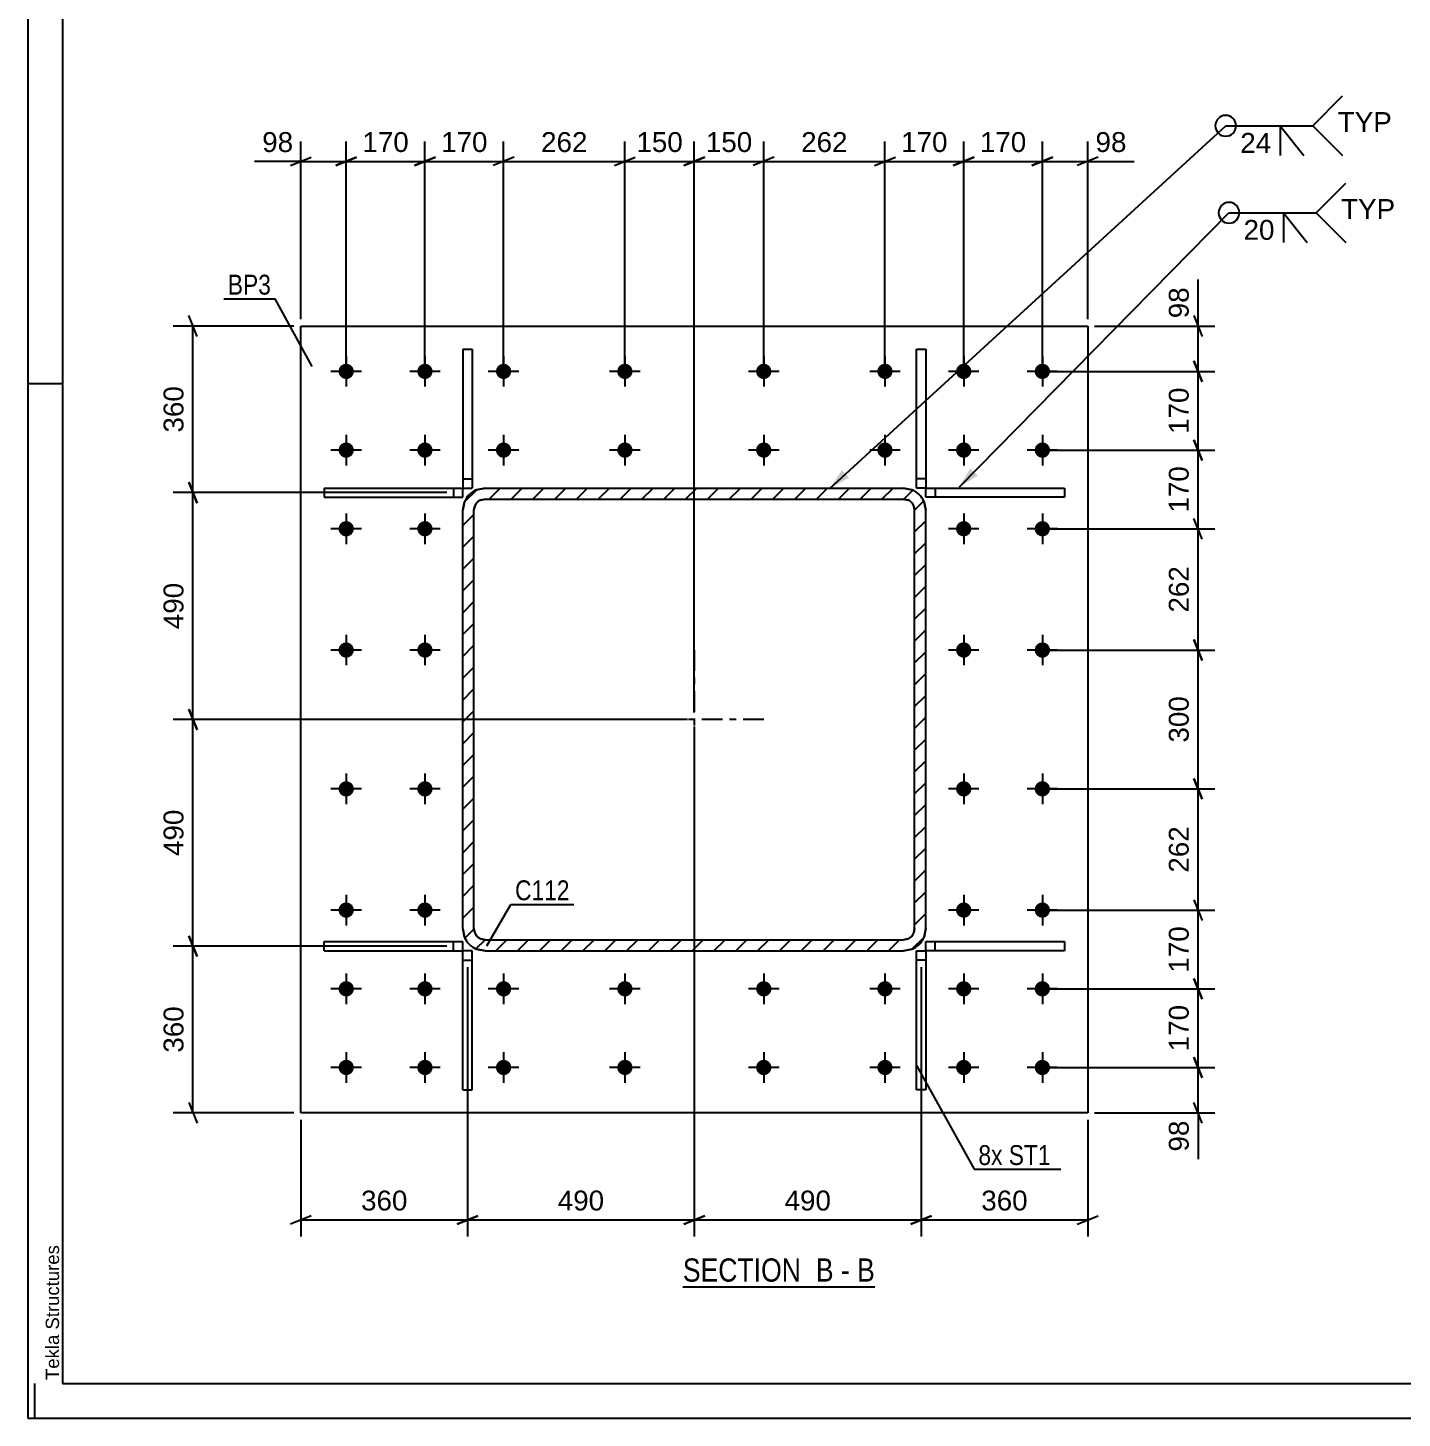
# Model space of a CAD drawing. Header units: millimetres. Extents: x -213 to 628, y -245 to 349.
# Drawn here: x -213 to -15.1, y -244.9 to -44.6 of the extents above; entities that cross this region are included whole.
import ezdxf

# ---------------------------------------------------------------- set-up
doc = ezdxf.new("R2010")
doc.units = ezdxf.units.MM
doc.linetypes.add('DXK_LINE_DOT2', pattern=[3.9198, 1.9599, -1.9599])
doc.linetypes.add('DXK_LINE_DOT3', pattern=[5.9187, 2.979, -0.9799, 0.9799, -0.9799])
doc.styles.add('Arial', font='ARIAL.TTF', dxfattribs={"height": 0.2})
doc.styles.add('Arial Narrow', font='ARIALN.TTF', dxfattribs={"height": 0.2})

# ---------------------------------------------------------------- blocks, each defined once
blk = doc.blocks.new('Unknown-284856677-1134')
at = {"color": 5, "linetype": 'Continuous'}
for p, q in [((-213.01, 349.07), (-213.01, -244.93)), ((-208.01, 344.07), (-208.01, -239.93)), ((-208.01, -95.93), (-213.01, -95.93)), ((-212.01, -244.93), (-212.01, -239.93)), ((-208.01, -239.93), (622.99, -239.93)), ((-213.01, -244.93), (627.99, -244.93))]:
    blk.add_line(p, q, dxfattribs=at)
at = {"color": 174, "linetype": 'Continuous', "style": 'Arial'}
blk.add_text('Tekla Structures', height=1.9102, rotation=90, dxfattribs=at).set_placement((-208.51, -239.43))
blk = doc.blocks.new('Unknown-284856677-11 - 4721')
at = {"color": 6, "linetype": 'Continuous'}
blk.add_line((-118.66, -226.01), (-91.01, -226.01), dxfattribs=at)
at = {"color": 0, "linetype": 'Continuous'}
for points in [[(-100.55, -225.26), (-100.55, -221.76), (-118.66, -221.76), (-118.66, -225.26)], [(-96.94, -225.26), (-96.94, -221.76), (-99.5, -221.76), (-99.5, -225.26)], [(-94.62, -225.26), (-94.62, -221.76), (-95.89, -221.76), (-95.89, -225.26)], [(-91.01, -225.26), (-91.01, -221.76), (-93.57, -221.76), (-93.57, -225.26)]]:
    blk.add_wipeout(points, dxfattribs=at)
at = {"color": 7, "linetype": 'Continuous', "style": 'Arial Narrow'}
for s, p in [('SECTION ', (-118.66, -225.26)), ('B', (-99.5, -225.26)), ('B', (-93.57, -225.26)), ('-', (-95.89, -225.26))]:
    blk.add_text(s, height=3.34, dxfattribs=at).set_placement(p)
blk = doc.blocks.new('Part-284856677-4786 - 4721')
at = {"color": 2, "linetype": 'Continuous'}
for p, q in [((-170.34, -110.94), (-150.34, -110.94)), ((-170.34, -110.94), (-170.34, -112.28)), ((-151.68, -110.94), (-151.68, -112.28)), ((-150.34, -112.28), (-150.34, -110.94)), ((-170.34, -112.28), (-150.34, -112.28))]:
    blk.add_line(p, q, dxfattribs=at)
blk = doc.blocks.new('Part-284856677-4730 - 4721')
at = {"color": 2, "linetype": 'Continuous'}
for p, q in [((-173.68, -87.61), (-60.35, -87.61)), ((-173.68, -200.94), (-173.68, -87.61)), ((-60.35, -87.61), (-60.35, -200.94)), ((-60.35, -200.94), (-173.68, -200.94))]:
    blk.add_line(p, q, dxfattribs=at)
blk = doc.blocks.new('Part-284856677-4796 - 4721')
at = {"color": 2, "linetype": 'Continuous'}
for p, q in [((-83.68, -177.61), (-83.68, -176.28)), ((-83.68, -176.28), (-63.68, -176.28)), ((-63.68, -177.61), (-83.68, -177.61)), ((-82.34, -177.61), (-82.34, -176.28)), ((-63.68, -176.28), (-63.68, -177.61))]:
    blk.add_line(p, q, dxfattribs=at)
blk = doc.blocks.new('Part-284856677-4764 - 4721')
at = {"color": 2, "linetype": 'Continuous'}
for p, q in [((-170.34, -176.28), (-150.34, -176.28)), ((-170.34, -177.61), (-170.34, -176.28)), ((-170.34, -177.61), (-150.34, -177.61)), ((-151.68, -177.61), (-151.68, -176.28)), ((-150.34, -177.61), (-150.34, -176.28))]:
    blk.add_line(p, q, dxfattribs=at)
blk = doc.blocks.new('Part-284856677-4801 - 4721')
at = {"color": 2, "linetype": 'Continuous'}
for p, q in [((-85.01, -197.61), (-85.01, -177.61)), ((-85.01, -177.61), (-83.68, -177.61)), ((-83.68, -177.61), (-83.68, -197.61)), ((-83.68, -178.94), (-85.01, -178.94)), ((-83.68, -197.61), (-85.01, -197.61))]:
    blk.add_line(p, q, dxfattribs=at)
blk = doc.blocks.new('Part-284856677-4769 - 4721')
at = {"color": 2, "linetype": 'Continuous'}
for p, q in [((-150.34, -197.61), (-150.34, -177.61)), ((-149.01, -177.61), (-150.34, -177.61)), ((-149.01, -197.61), (-149.01, -177.61)), ((-150.34, -178.94), (-149.01, -178.94)), ((-150.34, -197.61), (-149.01, -197.61))]:
    blk.add_line(p, q, dxfattribs=at)
blk = doc.blocks.new('Part-284856677-4791 - 4721')
at = {"color": 2, "linetype": 'Continuous'}
for p, q in [((-150.34, -90.94), (-149.01, -90.94)), ((-150.34, -90.94), (-150.34, -110.94)), ((-149.01, -90.94), (-149.01, -110.94)), ((-150.34, -109.61), (-149.01, -109.61)), ((-150.34, -110.94), (-149.01, -110.94))]:
    blk.add_line(p, q, dxfattribs=at)
blk = doc.blocks.new('Part-284856677-4806 - 4721')
at = {"color": 2, "linetype": 'Continuous'}
for p, q in [((-83.68, -112.28), (-83.68, -110.94)), ((-83.68, -110.94), (-63.68, -110.94)), ((-82.34, -110.94), (-82.34, -112.28)), ((-63.68, -110.94), (-63.68, -112.28)), ((-63.68, -112.28), (-83.68, -112.28))]:
    blk.add_line(p, q, dxfattribs=at)
blk = doc.blocks.new('Part-284856677-4811 - 4721')
at = {"color": 2, "linetype": 'Continuous'}
for p, q in [((-85.01, -110.94), (-85.01, -90.94)), ((-85.01, -90.94), (-83.68, -90.94)), ((-83.68, -90.94), (-83.68, -110.94)), ((-83.68, -109.61), (-85.01, -109.61)), ((-83.68, -110.94), (-85.01, -110.94))]:
    blk.add_line(p, q, dxfattribs=at)
blk = doc.blocks.new('Bolt-284856677-4864 - 4721')
at = {"linetype": 'Continuous'}
for points in [[(-166.05, -94.14, -1), (-168.25, -94.14, -1)], [(-154.71, -94.14, -1), (-156.91, -94.14, -1)], [(-143.38, -94.14, -1), (-145.58, -94.14, -1)], [(-125.91, -94.14, -1), (-128.11, -94.14, -1)], [(-105.91, -94.14, -1), (-108.11, -94.14, -1)], [(-88.45, -94.14, -1), (-90.65, -94.14, -1)], [(-77.11, -94.14, -1), (-79.31, -94.14, -1)], [(-65.78, -94.14, -1), (-67.98, -94.14, -1)], [(-166.05, -105.48, -1), (-168.25, -105.48, -1)], [(-154.71, -105.48, -1), (-156.91, -105.48, -1)], [(-143.38, -105.48, -1), (-145.58, -105.48, -1)], [(-125.91, -105.48, -1), (-128.11, -105.48, -1)], [(-105.91, -105.48, -1), (-108.11, -105.48, -1)], [(-88.45, -105.48, -1), (-90.65, -105.48, -1)], [(-77.11, -105.48, -1), (-79.31, -105.48, -1)], [(-65.78, -105.48, -1), (-67.98, -105.48, -1)], [(-166.05, -116.81, -1), (-168.25, -116.81, -1)], [(-154.71, -116.81, -1), (-156.91, -116.81, -1)], [(-77.11, -116.81, -1), (-79.31, -116.81, -1)], [(-65.78, -116.81, -1), (-67.98, -116.81, -1)], [(-166.05, -134.28, -1), (-168.25, -134.28, -1)], [(-154.71, -134.28, -1), (-156.91, -134.28, -1)], [(-77.11, -134.28, -1), (-79.31, -134.28, -1)], [(-65.78, -134.28, -1), (-67.98, -134.28, -1)], [(-166.05, -154.28, -1), (-168.25, -154.28, -1)], [(-154.71, -154.28, -1), (-156.91, -154.28, -1)], [(-77.11, -154.28, -1), (-79.31, -154.28, -1)], [(-65.78, -154.28, -1), (-67.98, -154.28, -1)], [(-166.05, -171.74, -1), (-168.25, -171.74, -1)], [(-154.71, -171.74, -1), (-156.91, -171.74, -1)], [(-77.11, -171.74, -1), (-79.31, -171.74, -1)], [(-65.78, -171.74, -1), (-67.98, -171.74, -1)], [(-166.05, -183.08, -1), (-168.25, -183.08, -1)], [(-154.71, -183.08, -1), (-156.91, -183.08, -1)], [(-143.38, -183.08, -1), (-145.58, -183.08, -1)], [(-125.91, -183.08, -1), (-128.11, -183.08, -1)], [(-105.91, -183.08, -1), (-108.11, -183.08, -1)], [(-88.45, -183.08, -1), (-90.65, -183.08, -1)], [(-77.11, -183.08, -1), (-79.31, -183.08, -1)], [(-65.78, -183.08, -1), (-67.98, -183.08, -1)], [(-166.05, -194.41, -1), (-168.25, -194.41, -1)], [(-154.71, -194.41, -1), (-156.91, -194.41, -1)], [(-143.38, -194.41, -1), (-145.58, -194.41, -1)], [(-125.91, -194.41, -1), (-128.11, -194.41, -1)], [(-105.91, -194.41, -1), (-108.11, -194.41, -1)], [(-88.45, -194.41, -1), (-90.65, -194.41, -1)], [(-77.11, -194.41, -1), (-79.31, -194.41, -1)], [(-65.78, -194.41, -1), (-67.98, -194.41, -1)]]:
    blk.add_hatch(color=1, dxfattribs=at).paths.add_polyline_path(points)
at = {"color": 1, "linetype": 'Continuous'}
for p, q in [((-167.15, -91.94), (-167.15, -96.34)), ((-155.81, -91.94), (-155.81, -96.34)), ((-144.48, -91.94), (-144.48, -96.34)), ((-127.01, -91.94), (-127.01, -96.34)), ((-107.01, -91.94), (-107.01, -96.34)), ((-89.55, -91.94), (-89.55, -96.34)), ((-78.21, -91.94), (-78.21, -96.34)), ((-66.88, -91.94), (-66.88, -96.34)), ((-164.95, -94.14), (-169.35, -94.14)), ((-153.61, -94.14), (-158.01, -94.14)), ((-142.28, -94.14), (-146.68, -94.14)), ((-124.81, -94.14), (-129.21, -94.14)), ((-104.81, -94.14), (-109.21, -94.14)), ((-87.35, -94.14), (-91.75, -94.14)), ((-76.01, -94.14), (-80.41, -94.14)), ((-64.68, -94.14), (-69.08, -94.14)), ((-167.15, -103.28), (-167.15, -107.68)), ((-155.81, -103.28), (-155.81, -107.68)), ((-144.48, -103.28), (-144.48, -107.68)), ((-127.01, -103.28), (-127.01, -107.68)), ((-107.01, -103.28), (-107.01, -107.68)), ((-89.55, -103.28), (-89.55, -107.68)), ((-78.21, -103.28), (-78.21, -107.68)), ((-66.88, -103.28), (-66.88, -107.68)), ((-164.95, -105.48), (-169.35, -105.48)), ((-153.61, -105.48), (-158.01, -105.48)), ((-142.28, -105.48), (-146.68, -105.48)), ((-124.81, -105.48), (-129.21, -105.48)), ((-104.81, -105.48), (-109.21, -105.48)), ((-87.35, -105.48), (-91.75, -105.48)), ((-76.01, -105.48), (-80.41, -105.48)), ((-64.68, -105.48), (-69.08, -105.48)), ((-167.15, -114.61), (-167.15, -119.01)), ((-155.81, -114.61), (-155.81, -119.01)), ((-78.21, -114.61), (-78.21, -119.01)), ((-66.88, -114.61), (-66.88, -119.01)), ((-164.95, -116.81), (-169.35, -116.81)), ((-153.61, -116.81), (-158.01, -116.81)), ((-76.01, -116.81), (-80.41, -116.81)), ((-64.68, -116.81), (-69.08, -116.81)), ((-167.15, -132.08), (-167.15, -136.48)), ((-155.81, -132.08), (-155.81, -136.48)), ((-78.21, -132.08), (-78.21, -136.48)), ((-66.88, -132.08), (-66.88, -136.48)), ((-164.95, -134.28), (-169.35, -134.28)), ((-153.61, -134.28), (-158.01, -134.28)), ((-76.01, -134.28), (-80.41, -134.28)), ((-64.68, -134.28), (-69.08, -134.28)), ((-167.15, -152.08), (-167.15, -156.48)), ((-155.81, -152.08), (-155.81, -156.48)), ((-78.21, -152.08), (-78.21, -156.48)), ((-66.88, -152.08), (-66.88, -156.48)), ((-164.95, -154.28), (-169.35, -154.28)), ((-153.61, -154.28), (-158.01, -154.28)), ((-76.01, -154.28), (-80.41, -154.28)), ((-64.68, -154.28), (-69.08, -154.28)), ((-167.15, -169.54), (-167.15, -173.94)), ((-155.81, -169.54), (-155.81, -173.94)), ((-78.21, -169.54), (-78.21, -173.94)), ((-66.88, -169.54), (-66.88, -173.94)), ((-164.95, -171.74), (-169.35, -171.74)), ((-153.61, -171.74), (-158.01, -171.74)), ((-76.01, -171.74), (-80.41, -171.74)), ((-64.68, -171.74), (-69.08, -171.74)), ((-167.15, -180.88), (-167.15, -185.28)), ((-155.81, -180.88), (-155.81, -185.28)), ((-144.48, -180.88), (-144.48, -185.28)), ((-127.01, -180.88), (-127.01, -185.28)), ((-107.01, -180.88), (-107.01, -185.28)), ((-89.55, -180.88), (-89.55, -185.28)), ((-78.21, -180.88), (-78.21, -185.28)), ((-66.88, -180.88), (-66.88, -185.28)), ((-164.95, -183.08), (-169.35, -183.08)), ((-153.61, -183.08), (-158.01, -183.08)), ((-142.28, -183.08), (-146.68, -183.08)), ((-124.81, -183.08), (-129.21, -183.08)), ((-104.81, -183.08), (-109.21, -183.08)), ((-87.35, -183.08), (-91.75, -183.08)), ((-76.01, -183.08), (-80.41, -183.08)), ((-64.68, -183.08), (-69.08, -183.08)), ((-167.15, -192.21), (-167.15, -196.61)), ((-155.81, -192.21), (-155.81, -196.61)), ((-144.48, -192.21), (-144.48, -196.61)), ((-127.01, -192.21), (-127.01, -196.61)), ((-107.01, -192.21), (-107.01, -196.61)), ((-89.55, -192.21), (-89.55, -196.61)), ((-78.21, -192.21), (-78.21, -196.61)), ((-66.88, -192.21), (-66.88, -196.61)), ((-164.95, -194.41), (-169.35, -194.41)), ((-153.61, -194.41), (-158.01, -194.41)), ((-142.28, -194.41), (-146.68, -194.41)), ((-124.81, -194.41), (-129.21, -194.41)), ((-104.81, -194.41), (-109.21, -194.41)), ((-87.35, -194.41), (-91.75, -194.41)), ((-76.01, -194.41), (-80.41, -194.41)), ((-64.68, -194.41), (-69.08, -194.41))]:
    blk.add_line(p, q, dxfattribs=at)
blk = doc.blocks.new('Part-284856677-4881 - 4721')
at = {"linetype": 'Continuous'}
h = blk.add_hatch(dxfattribs=at)
h.set_pattern_fill('', scale=0.7, style=0, pattern_type=0)
h.set_pattern_definition([(45, (-85.6557, -177.3664), (-1.571545, 1.571545), [])])
h.paths.add_polyline_path([(-86.88, -177.61), (-85.66, -177.37), (-84.62, -176.67), (-83.92, -175.63), (-83.68, -174.41), (-83.68, -114.14), (-83.92, -112.92), (-84.62, -111.88), (-85.66, -111.19), (-86.88, -110.94), (-147.15, -110.94), (-148.37, -111.19), (-149.41, -111.88), (-150.1, -112.92), (-150.35, -114.14), (-150.35, -174.41), (-150.1, -175.63), (-149.41, -176.67), (-148.37, -177.37), (-147.15, -177.61)])
h.paths.add_polyline_path([(-147.76, -175.89), (-148.28, -175.54), (-148.63, -175.02), (-148.75, -174.41), (-148.75, -114.14), (-148.63, -113.53), (-148.28, -113.01), (-147.76, -112.67), (-147.15, -112.54), (-86.88, -112.54), (-86.27, -112.67), (-85.75, -113.01), (-85.4, -113.53), (-85.28, -114.14), (-85.28, -174.41), (-85.4, -175.02), (-85.75, -175.54), (-86.27, -175.89), (-86.88, -176.01), (-147.15, -176.01)])
at = {"color": 7, "linetype": 'DXK_LINE_DOT2'}
for p, q in [((-148.37, -111.19), (-147.15, -110.94)), ((-147.15, -110.94), (-86.88, -110.94)), ((-86.88, -110.94), (-85.66, -111.19)), ((-150.35, -114.14), (-150.1, -112.92)), ((-150.35, -174.41), (-150.35, -114.14)), ((-148.63, -113.53), (-148.75, -114.14)), ((-148.75, -174.41), (-148.75, -114.14)), ((-147.15, -112.54), (-147.76, -112.67)), ((-147.15, -112.54), (-86.88, -112.54)), ((-86.27, -112.67), (-86.88, -112.54)), ((-85.28, -114.14), (-85.4, -113.53)), ((-85.28, -174.41), (-85.28, -114.14)), ((-83.92, -112.92), (-83.68, -114.14)), ((-83.68, -174.41), (-83.68, -114.14)), ((-150.1, -175.63), (-150.35, -174.41)), ((-148.75, -174.41), (-148.63, -175.02)), ((-147.76, -175.89), (-147.15, -176.01)), ((-147.15, -176.01), (-86.88, -176.01)), ((-86.88, -176.01), (-86.27, -175.89)), ((-85.4, -175.02), (-85.28, -174.41)), ((-83.68, -174.41), (-83.92, -175.63)), ((-147.15, -177.61), (-148.37, -177.37)), ((-147.15, -177.61), (-86.88, -177.61)), ((-85.66, -177.37), (-86.88, -177.61))]:
    blk.add_line(p, q, dxfattribs=at)
at = {"color": 2, "linetype": 'Continuous'}
for p, q in [((-147.15, -110.94), (-148.37, -111.19)), ((-147.15, -110.94), (-86.88, -110.94)), ((-85.66, -111.19), (-86.88, -110.94)), ((-150.1, -112.92), (-150.35, -114.14)), ((-150.35, -174.41), (-150.35, -114.14)), ((-148.75, -114.14), (-148.63, -113.53)), ((-148.75, -174.41), (-148.75, -114.14)), ((-147.76, -112.67), (-147.15, -112.54)), ((-147.15, -112.54), (-86.88, -112.54)), ((-86.88, -112.54), (-86.27, -112.67)), ((-85.4, -113.53), (-85.28, -114.14)), ((-85.28, -174.41), (-85.28, -114.14)), ((-83.68, -114.14), (-83.92, -112.92)), ((-83.68, -174.41), (-83.68, -114.14)), ((-150.35, -174.41), (-150.1, -175.63)), ((-148.63, -175.02), (-148.75, -174.41)), ((-147.15, -176.01), (-147.76, -175.89)), ((-147.15, -176.01), (-86.88, -176.01)), ((-86.27, -175.89), (-86.88, -176.01)), ((-85.28, -174.41), (-85.4, -175.02)), ((-83.92, -175.63), (-83.68, -174.41)), ((-148.37, -177.37), (-147.15, -177.61)), ((-147.15, -177.61), (-86.88, -177.61)), ((-86.88, -177.61), (-85.66, -177.37))]:
    blk.add_line(p, q, dxfattribs=at)
at = {"color": 7, "linetype": 'DXK_LINE_DOT3'}
for p, q in [((-117.01, -134.28), (-117.01, -154.28)), ((-107.01, -144.28), (-127.01, -144.28))]:
    blk.add_line(p, q, dxfattribs=at)
at = {"color": 7, "linetype": 'DXK_LINE_DOT2'}
for centre, radius, start, end in [((-147.15, -114.14), 3.2, 112.5, 157.5), ((-86.88, -114.14), 3.2, 22.5, 67.5), ((-147.15, -114.14), 1.6, 112.5, 157.5), ((-86.88, -114.14), 1.6, 22.5, 67.5), ((-147.15, -174.41), 3.2, 202.5, 247.5), ((-147.15, -174.41), 1.6, 202.5, 247.5), ((-86.88, -174.41), 1.6, 292.5, 337.5), ((-86.88, -174.41), 3.2, 292.5, 337.5)]:
    blk.add_arc(centre, radius, start, end, dxfattribs=at)
at = {"color": 2, "linetype": 'Continuous'}
for centre, radius, start, end in [((-147.15, -114.14), 3.2, 112.5, 157.5), ((-86.88, -114.14), 3.2, 22.5, 67.5), ((-147.15, -114.14), 1.6, 112.5, 157.5), ((-86.88, -114.14), 1.6, 22.5, 67.5), ((-147.15, -174.41), 3.2, 202.5, 247.5), ((-147.15, -174.41), 1.6, 202.5, 247.5), ((-86.88, -174.41), 1.6, 292.5, 337.5), ((-86.88, -174.41), 3.2, 292.5, 337.5)]:
    blk.add_arc(centre, radius, start, end, dxfattribs=at)
blk = doc.blocks.new('StraightDimension-284856677-14456 - 4721')
at = {"color": 7, "linetype": 'Continuous'}
for p, q in [((-89.55, -93.14), (-89.55, -61.04)), ((-78.21, -93.14), (-78.21, -61.04)), ((-91.05, -64.49), (-88.05, -63.29)), ((-89.55, -63.89), (-78.21, -63.89)), ((-76.71, -63.29), (-79.71, -64.49))]:
    blk.add_line(p, q, dxfattribs=at)
at = {"color": 0}
blk.add_wipeout([(-79.94, -63.14), (-79.94, -58.94), (-87.82, -58.94), (-87.82, -63.14)], dxfattribs=at)
at = {"color": 3, "style": 'Arial'}
blk.add_text('170', height=2.865, dxfattribs=at).set_placement((-87.22, -62.54))
blk = doc.blocks.new('StraightDimension-284856677-5051 - 4721')
at = {"color": 7, "linetype": 'Continuous'}
for p, q in [((-188.64, -89.11), (-189.84, -86.11)), ((-174.68, -87.61), (-192.09, -87.61)), ((-189.24, -111.61), (-189.24, -87.61)), ((-189.84, -110.11), (-188.64, -113.11)), ((-152.68, -111.61), (-192.09, -111.61))]:
    blk.add_line(p, q, dxfattribs=at)
at = {"color": 0}
blk.add_wipeout([(-189.99, -95.67), (-194.19, -95.67), (-194.19, -103.55), (-189.99, -103.55)], dxfattribs=at)
at = {"color": 3, "style": 'Arial'}
blk.add_text('360', height=2.865, rotation=90.0002, dxfattribs=at).set_placement((-190.59, -102.95))
blk = doc.blocks.new('StraightDimension-284856677-4955 - 4721')
at = {"color": 7, "linetype": 'Continuous'}
for p, q in [((-45.05, -86.11), (-43.85, -89.11)), ((-59.35, -87.61), (-42.05, -87.61)), ((-44.45, -94.14), (-44.45, -87.61)), ((-43.85, -95.64), (-45.05, -92.64)), ((-65.88, -94.14), (-42.05, -94.14))]:
    blk.add_line(p, q, dxfattribs=at)
at = {"color": 0}
blk.add_wipeout([(-45.2, -81.44), (-49.4, -81.44), (-49.4, -87.09), (-45.2, -87.09)], dxfattribs=at)
at = {"color": 7, "linetype": 'Continuous'}
blk.add_line((-44.45, -87.61), (-44.45, -80.91), dxfattribs=at)
blk.add_line((-44.45, -87.61), (-44.45, -80.91), dxfattribs=at)
at = {"color": 3, "style": 'Arial'}
blk.add_text('98', height=2.865, rotation=90.0002, dxfattribs=at).set_placement((-45.8, -86.49))
blk = doc.blocks.new('StraightDimension-284856677-14437 - 4721')
at = {"color": 7, "linetype": 'Continuous'}
for p, q in [((-45.05, -92.64), (-43.85, -95.64)), ((-65.88, -94.14), (-42.05, -94.14)), ((-44.45, -105.48), (-44.45, -94.14)), ((-43.85, -106.98), (-45.05, -103.98)), ((-65.88, -105.48), (-42.05, -105.48))]:
    blk.add_line(p, q, dxfattribs=at)
at = {"color": 0}
blk.add_wipeout([(-45.2, -95.87), (-49.4, -95.87), (-49.4, -103.75), (-45.2, -103.75)], dxfattribs=at)
at = {"color": 3, "style": 'Arial'}
blk.add_text('170', height=2.865, rotation=90.0002, dxfattribs=at).set_placement((-45.8, -103.15))
blk = doc.blocks.new('StraightDimension-284856677-14425 - 4721')
at = {"color": 7, "linetype": 'Continuous'}
for p, q in [((-45.05, -181.58), (-43.85, -184.58)), ((-65.88, -183.08), (-42.05, -183.08)), ((-44.45, -194.41), (-44.45, -183.08)), ((-43.85, -195.91), (-45.05, -192.91)), ((-65.88, -194.41), (-42.05, -194.41))]:
    blk.add_line(p, q, dxfattribs=at)
at = {"color": 0}
blk.add_wipeout([(-45.2, -184.81), (-49.4, -184.81), (-49.4, -192.68), (-45.2, -192.68)], dxfattribs=at)
at = {"color": 3, "style": 'Arial'}
blk.add_text('170', height=2.865, rotation=90.0002, dxfattribs=at).set_placement((-45.8, -192.08))
blk = doc.blocks.new('StraightDimension-284856677-14431 - 4721')
at = {"color": 7, "linetype": 'Continuous'}
for p, q in [((-43.85, -135.78), (-45.05, -132.78)), ((-65.88, -134.28), (-42.05, -134.28)), ((-44.45, -154.28), (-44.45, -134.28)), ((-45.05, -152.78), (-43.85, -155.78)), ((-65.88, -154.28), (-42.05, -154.28))]:
    blk.add_line(p, q, dxfattribs=at)
at = {"color": 0}
blk.add_wipeout([(-45.2, -140.34), (-49.4, -140.34), (-49.4, -148.21), (-45.2, -148.21)], dxfattribs=at)
at = {"color": 3, "style": 'Arial'}
blk.add_text('300', height=2.865, rotation=90.0002, dxfattribs=at).set_placement((-45.8, -147.61))
blk = doc.blocks.new('StraightDimension-284856677-5026 - 4721')
at = {"color": 7, "linetype": 'Continuous'}
for p, q in [((-188.64, -178.44), (-189.84, -175.44)), ((-152.68, -176.94), (-192.09, -176.94)), ((-189.24, -200.94), (-189.24, -176.94)), ((-189.84, -199.44), (-188.64, -202.44)), ((-174.68, -200.94), (-192.09, -200.94))]:
    blk.add_line(p, q, dxfattribs=at)
at = {"color": 0}
blk.add_wipeout([(-189.99, -185.01), (-194.19, -185.01), (-194.19, -192.88), (-189.99, -192.88)], dxfattribs=at)
at = {"color": 3, "style": 'Arial'}
blk.add_text('360', height=2.865, rotation=90.0002, dxfattribs=at).set_placement((-190.59, -192.28))
blk = doc.blocks.new('StraightDimension-284856677-14433 - 4721')
at = {"color": 7, "linetype": 'Continuous'}
for p, q in [((-43.85, -118.31), (-45.05, -115.31)), ((-65.88, -116.81), (-42.05, -116.81)), ((-44.45, -134.28), (-44.45, -116.81)), ((-45.05, -132.78), (-43.85, -135.78)), ((-65.88, -134.28), (-42.05, -134.28))]:
    blk.add_line(p, q, dxfattribs=at)
at = {"color": 0}
blk.add_wipeout([(-45.2, -121.61), (-49.4, -121.61), (-49.4, -129.48), (-45.2, -129.48)], dxfattribs=at)
at = {"color": 3, "style": 'Arial'}
blk.add_text('262', height=2.865, rotation=90.0002, dxfattribs=at).set_placement((-45.8, -128.88))
blk = doc.blocks.new('StraightDimension-284856677-5016 - 4721')
at = {"color": 7, "linetype": 'Continuous'}
for p, q in [((-84.34, -179.94), (-84.34, -218.76)), ((-60.35, -201.94), (-60.35, -218.76)), ((-82.84, -215.76), (-85.84, -216.96)), ((-61.85, -216.96), (-58.85, -215.76)), ((-84.34, -216.36), (-60.35, -216.36))]:
    blk.add_line(p, q, dxfattribs=at)
at = {"color": 0}
blk.add_wipeout([(-68.41, -215.61), (-68.41, -211.41), (-76.28, -211.41), (-76.28, -215.61)], dxfattribs=at)
at = {"color": 3, "style": 'Arial'}
blk.add_text('360', height=2.865, dxfattribs=at).set_placement((-75.68, -215.01))
blk = doc.blocks.new('StraightDimension-284856677-14435 - 4721')
at = {"color": 7, "linetype": 'Continuous'}
for p, q in [((-45.05, -103.98), (-43.85, -106.98)), ((-65.88, -105.48), (-42.05, -105.48)), ((-44.45, -116.81), (-44.45, -105.48)), ((-43.85, -118.31), (-45.05, -115.31)), ((-65.88, -116.81), (-42.05, -116.81))]:
    blk.add_line(p, q, dxfattribs=at)
at = {"color": 0}
blk.add_wipeout([(-45.2, -107.21), (-49.4, -107.21), (-49.4, -115.08), (-45.2, -115.08)], dxfattribs=at)
at = {"color": 3, "style": 'Arial'}
blk.add_text('170', height=2.865, rotation=90.0002, dxfattribs=at).set_placement((-45.8, -114.48))
blk = doc.blocks.new('StraightDimension-284856677-5000 - 4721')
at = {"color": 7, "linetype": 'Continuous'}
for p, q in [((-117.01, -145.28), (-117.01, -218.76)), ((-149.68, -179.94), (-149.68, -218.76)), ((-148.18, -215.76), (-151.18, -216.96)), ((-118.51, -216.96), (-115.51, -215.76)), ((-149.68, -216.36), (-117.01, -216.36))]:
    blk.add_line(p, q, dxfattribs=at)
at = {"color": 0}
blk.add_wipeout([(-129.41, -215.61), (-129.41, -211.41), (-137.28, -211.41), (-137.28, -215.61)], dxfattribs=at)
at = {"color": 3, "style": 'Arial'}
blk.add_text('490', height=2.865, dxfattribs=at).set_placement((-136.68, -215.01))
blk = doc.blocks.new('StraightDimension-284856677-14454 - 4721')
at = {"color": 7, "linetype": 'Continuous'}
for p, q in [((-66.88, -93.14), (-66.88, -61.04)), ((-60.35, -86.61), (-60.35, -61.04)), ((-68.38, -64.49), (-65.38, -63.29)), ((-66.88, -63.89), (-60.35, -63.89)), ((-58.85, -63.29), (-61.85, -64.49))]:
    blk.add_line(p, q, dxfattribs=at)
at = {"color": 0}
blk.add_wipeout([(-54.17, -63.14), (-54.17, -58.94), (-59.82, -58.94), (-59.82, -63.14)], dxfattribs=at)
at = {"color": 7, "linetype": 'Continuous'}
blk.add_line((-60.35, -63.89), (-53.65, -63.89), dxfattribs=at)
blk.add_line((-60.35, -63.89), (-53.65, -63.89), dxfattribs=at)
at = {"color": 3, "style": 'Arial'}
blk.add_text('98', height=2.865, dxfattribs=at).set_placement((-59.22, -62.54))
blk = doc.blocks.new('StraightDimension-284856677-5043 - 4721')
at = {"color": 7, "linetype": 'Continuous'}
for p, q in [((-188.64, -113.11), (-189.84, -110.11)), ((-152.68, -111.61), (-192.09, -111.61)), ((-189.24, -144.28), (-189.24, -111.61)), ((-189.84, -142.78), (-188.64, -145.78)), ((-118.01, -144.28), (-192.09, -144.28))]:
    blk.add_line(p, q, dxfattribs=at)
at = {"color": 0}
blk.add_wipeout([(-189.99, -124.01), (-194.19, -124.01), (-194.19, -131.88), (-189.99, -131.88)], dxfattribs=at)
at = {"color": 3, "style": 'Arial'}
blk.add_text('490', height=2.865, rotation=90.0002, dxfattribs=at).set_placement((-190.59, -131.28))
blk = doc.blocks.new('StraightDimension-284856677-4979 - 4721')
at = {"color": 7, "linetype": 'Continuous'}
for p, q in [((-45.05, -192.91), (-43.85, -195.91)), ((-65.88, -194.41), (-42.05, -194.41)), ((-44.45, -200.94), (-44.45, -194.41)), ((-43.85, -202.44), (-45.05, -199.44)), ((-59.35, -200.94), (-42.05, -200.94))]:
    blk.add_line(p, q, dxfattribs=at)
at = {"color": 0}
blk.add_wipeout([(-45.2, -201.47), (-49.4, -201.47), (-49.4, -207.12), (-45.2, -207.12)], dxfattribs=at)
at = {"color": 7, "linetype": 'Continuous'}
blk.add_line((-44.45, -200.94), (-44.45, -207.64), dxfattribs=at)
blk.add_line((-44.45, -200.94), (-44.45, -207.64), dxfattribs=at)
at = {"color": 3, "style": 'Arial'}
blk.add_text('98', height=2.865, rotation=90.0002, dxfattribs=at).set_placement((-45.8, -206.52))
blk = doc.blocks.new('StraightDimension-284856677-4990 - 4721')
at = {"color": 7, "linetype": 'Continuous'}
for p, q in [((-149.68, -179.94), (-149.68, -218.76)), ((-173.68, -201.94), (-173.68, -218.76)), ((-172.18, -215.76), (-175.18, -216.96)), ((-151.18, -216.96), (-148.18, -215.76)), ((-173.68, -216.36), (-149.68, -216.36))]:
    blk.add_line(p, q, dxfattribs=at)
at = {"color": 0}
blk.add_wipeout([(-157.74, -215.61), (-157.74, -211.41), (-165.61, -211.41), (-165.61, -215.61)], dxfattribs=at)
at = {"color": 3, "style": 'Arial'}
blk.add_text('360', height=2.865, dxfattribs=at).set_placement((-165.01, -215.01))
blk = doc.blocks.new('StraightDimension-284856677-5008 - 4721')
at = {"color": 7, "linetype": 'Continuous'}
for p, q in [((-117.01, -145.28), (-117.01, -218.76)), ((-84.34, -179.94), (-84.34, -218.76)), ((-115.51, -215.76), (-118.51, -216.96)), ((-85.84, -216.96), (-82.84, -215.76)), ((-117.01, -216.36), (-84.34, -216.36))]:
    blk.add_line(p, q, dxfattribs=at)
at = {"color": 0}
blk.add_wipeout([(-96.74, -215.61), (-96.74, -211.41), (-104.61, -211.41), (-104.61, -215.61)], dxfattribs=at)
at = {"color": 3, "style": 'Arial'}
blk.add_text('490', height=2.865, dxfattribs=at).set_placement((-104.01, -215.01))
blk = doc.blocks.new('StraightDimension-284856677-14462 - 4721')
at = {"color": 7, "linetype": 'Continuous'}
for p, q in [((-167.15, -93.14), (-167.15, -61.04)), ((-155.81, -93.14), (-155.81, -61.04)), ((-168.65, -64.49), (-165.65, -63.29)), ((-167.15, -63.89), (-155.81, -63.89)), ((-154.31, -63.29), (-157.31, -64.49))]:
    blk.add_line(p, q, dxfattribs=at)
at = {"color": 0}
blk.add_wipeout([(-157.54, -63.14), (-157.54, -58.94), (-165.42, -58.94), (-165.42, -63.14)], dxfattribs=at)
at = {"color": 3, "style": 'Arial'}
blk.add_text('170', height=2.865, dxfattribs=at).set_placement((-164.82, -62.54))
blk = doc.blocks.new('StraightDimension-284856677-5035 - 4721')
at = {"color": 7, "linetype": 'Continuous'}
for p, q in [((-188.64, -145.78), (-189.84, -142.78)), ((-118.01, -144.28), (-192.09, -144.28)), ((-189.24, -176.94), (-189.24, -144.28)), ((-189.84, -175.44), (-188.64, -178.44)), ((-152.68, -176.94), (-192.09, -176.94))]:
    blk.add_line(p, q, dxfattribs=at)
at = {"color": 0}
blk.add_wipeout([(-189.99, -156.67), (-194.19, -156.67), (-194.19, -164.55), (-189.99, -164.55)], dxfattribs=at)
at = {"color": 3, "style": 'Arial'}
blk.add_text('490', height=2.865, rotation=90.0002, dxfattribs=at).set_placement((-190.59, -163.95))
blk = doc.blocks.new('StraightDimension-284856677-14427 - 4721')
at = {"color": 7, "linetype": 'Continuous'}
for p, q in [((-65.88, -171.74), (-42.05, -171.74)), ((-45.05, -170.24), (-43.85, -173.24)), ((-44.45, -183.08), (-44.45, -171.74)), ((-43.85, -184.58), (-45.05, -181.58)), ((-65.88, -183.08), (-42.05, -183.08))]:
    blk.add_line(p, q, dxfattribs=at)
at = {"color": 0}
blk.add_wipeout([(-45.2, -173.47), (-49.4, -173.47), (-49.4, -181.35), (-45.2, -181.35)], dxfattribs=at)
at = {"color": 3, "style": 'Arial'}
blk.add_text('170', height=2.865, rotation=90.0002, dxfattribs=at).set_placement((-45.8, -180.75))
blk = doc.blocks.new('StraightDimension-284856677-14429 - 4721')
at = {"color": 7, "linetype": 'Continuous'}
for p, q in [((-43.85, -155.78), (-45.05, -152.78)), ((-65.88, -154.28), (-42.05, -154.28)), ((-44.45, -171.74), (-44.45, -154.28)), ((-65.88, -171.74), (-42.05, -171.74)), ((-45.05, -170.24), (-43.85, -173.24))]:
    blk.add_line(p, q, dxfattribs=at)
at = {"color": 0}
blk.add_wipeout([(-45.2, -159.07), (-49.4, -159.07), (-49.4, -166.95), (-45.2, -166.95)], dxfattribs=at)
at = {"color": 3, "style": 'Arial'}
blk.add_text('262', height=2.865, rotation=90.0002, dxfattribs=at).set_placement((-45.8, -166.35))
blk = doc.blocks.new('StraightDimension-284856677-14455 - 4721')
at = {"color": 7, "linetype": 'Continuous'}
for p, q in [((-78.21, -93.14), (-78.21, -61.04)), ((-66.88, -93.14), (-66.88, -61.04)), ((-79.71, -64.49), (-76.71, -63.29)), ((-78.21, -63.89), (-66.88, -63.89)), ((-65.38, -63.29), (-68.38, -64.49))]:
    blk.add_line(p, q, dxfattribs=at)
at = {"color": 0}
blk.add_wipeout([(-68.61, -63.14), (-68.61, -58.94), (-76.48, -58.94), (-76.48, -63.14)], dxfattribs=at)
at = {"color": 3, "style": 'Arial'}
blk.add_text('170', height=2.865, dxfattribs=at).set_placement((-75.88, -62.54))
blk = doc.blocks.new('StraightDimension-284856677-14457 - 4721')
at = {"color": 7, "linetype": 'Continuous'}
for p, q in [((-107.01, -93.14), (-107.01, -61.04)), ((-89.55, -93.14), (-89.55, -61.04)), ((-105.51, -63.29), (-108.51, -64.49)), ((-107.01, -63.89), (-89.55, -63.89)), ((-91.05, -64.49), (-88.05, -63.29))]:
    blk.add_line(p, q, dxfattribs=at)
at = {"color": 0}
blk.add_wipeout([(-94.34, -63.14), (-94.34, -58.94), (-102.22, -58.94), (-102.22, -63.14)], dxfattribs=at)
at = {"color": 3, "style": 'Arial'}
blk.add_text('262', height=2.865, dxfattribs=at).set_placement((-101.62, -62.54))
blk = doc.blocks.new('StraightDimension-284856677-14458 - 4721')
at = {"color": 7, "linetype": 'Continuous'}
for p, q in [((-117.01, -143.28), (-117.01, -61.04)), ((-107.01, -93.14), (-107.01, -61.04)), ((-118.51, -64.49), (-115.51, -63.29)), ((-117.01, -63.89), (-107.01, -63.89)), ((-105.51, -63.29), (-108.51, -64.49))]:
    blk.add_line(p, q, dxfattribs=at)
at = {"color": 0}
blk.add_wipeout([(-108.08, -63.14), (-108.08, -58.94), (-115.95, -58.94), (-115.95, -63.14)], dxfattribs=at)
at = {"color": 3, "style": 'Arial'}
blk.add_text('150', height=2.865, dxfattribs=at).set_placement((-115.35, -62.54))
blk = doc.blocks.new('StraightDimension-284856677-14459 - 4721')
at = {"color": 7, "linetype": 'Continuous'}
for p, q in [((-127.01, -93.14), (-127.01, -61.04)), ((-117.01, -143.28), (-117.01, -61.04)), ((-128.51, -64.49), (-125.51, -63.29)), ((-127.01, -63.89), (-117.01, -63.89)), ((-115.51, -63.29), (-118.51, -64.49))]:
    blk.add_line(p, q, dxfattribs=at)
at = {"color": 0}
blk.add_wipeout([(-118.08, -63.14), (-118.08, -58.94), (-125.95, -58.94), (-125.95, -63.14)], dxfattribs=at)
at = {"color": 3, "style": 'Arial'}
blk.add_text('150', height=2.865, dxfattribs=at).set_placement((-125.35, -62.54))
blk = doc.blocks.new('StraightDimension-284856677-14460 - 4721')
at = {"color": 7, "linetype": 'Continuous'}
for p, q in [((-144.48, -93.14), (-144.48, -61.04)), ((-127.01, -93.14), (-127.01, -61.04)), ((-142.98, -63.29), (-145.98, -64.49)), ((-144.48, -63.89), (-127.01, -63.89)), ((-128.51, -64.49), (-125.51, -63.29))]:
    blk.add_line(p, q, dxfattribs=at)
at = {"color": 0}
blk.add_wipeout([(-131.81, -63.14), (-131.81, -58.94), (-139.68, -58.94), (-139.68, -63.14)], dxfattribs=at)
at = {"color": 3, "style": 'Arial'}
blk.add_text('262', height=2.865, dxfattribs=at).set_placement((-139.08, -62.54))
blk = doc.blocks.new('StraightDimension-284856677-14461 - 4721')
at = {"color": 7, "linetype": 'Continuous'}
for p, q in [((-155.81, -93.14), (-155.81, -61.04)), ((-144.48, -93.14), (-144.48, -61.04)), ((-157.31, -64.49), (-154.31, -63.29)), ((-155.81, -63.89), (-144.48, -63.89)), ((-142.98, -63.29), (-145.98, -64.49))]:
    blk.add_line(p, q, dxfattribs=at)
at = {"color": 0}
blk.add_wipeout([(-146.21, -63.14), (-146.21, -58.94), (-154.08, -58.94), (-154.08, -63.14)], dxfattribs=at)
at = {"color": 3, "style": 'Arial'}
blk.add_text('170', height=2.865, dxfattribs=at).set_placement((-153.48, -62.54))
blk = doc.blocks.new('StraightDimension-284856677-14463 - 4721')
at = {"color": 7, "linetype": 'Continuous'}
for p, q in [((-173.68, -86.61), (-173.68, -61.04)), ((-167.15, -93.14), (-167.15, -61.04)), ((-175.18, -64.49), (-172.18, -63.29)), ((-173.68, -63.89), (-167.15, -63.89)), ((-165.65, -63.29), (-168.65, -64.49))]:
    blk.add_line(p, q, dxfattribs=at)
at = {"color": 0}
blk.add_wipeout([(-174.21, -63.14), (-174.21, -58.94), (-179.85, -58.94), (-179.85, -63.14)], dxfattribs=at)
at = {"color": 7, "linetype": 'Continuous'}
blk.add_line((-173.68, -63.89), (-180.38, -63.89), dxfattribs=at)
blk.add_line((-173.68, -63.89), (-180.38, -63.89), dxfattribs=at)
at = {"color": 3, "style": 'Arial'}
blk.add_text('98', height=2.865, dxfattribs=at).set_placement((-179.25, -62.54))
blk = doc.blocks.new('Mark-284856677-4726 - 4721')
at = {"color": 0}
blk.add_wipeout([(-177.99, -83.08), (-177.99, -80.08), (-184.2, -80.08), (-184.2, -83.08)], dxfattribs=at)
blk.add_wipeout([(-177.99, -83.08), (-177.99, -80.08), (-184.2, -80.08), (-184.2, -83.08)], dxfattribs=at)
at = {"color": 30, "linetype": 'Continuous'}
for p in [(-184.8, -83.68), (-172.05, -93.45)]:
    blk.add_line(p, (-177.39, -83.68), dxfattribs=at)
at = {"color": 3, "style": 'Arial Narrow'}
blk.add_text('BP3', height=2.863, dxfattribs=at).set_placement((-184.2, -83.08))
blk = doc.blocks.new('Mark-284856677-4877 - 4721')
at = {"color": 0}
blk.add_wipeout([(-134.97, -170.32), (-134.97, -167.32), (-142.83, -167.32), (-142.83, -170.32)], dxfattribs=at)
blk.add_wipeout([(-134.97, -170.32), (-134.97, -167.32), (-142.83, -167.32), (-142.83, -170.32)], dxfattribs=at)
at = {"color": 30, "linetype": 'Continuous'}
for p, q in [((-146.89, -176.87), (-143.43, -170.92)), ((-143.43, -170.92), (-134.37, -170.92))]:
    blk.add_line(p, q, dxfattribs=at)
at = {"color": 3, "style": 'Arial Narrow'}
blk.add_text('C112', height=2.863, dxfattribs=at).set_placement((-142.83, -170.32))
blk = doc.blocks.new('WeldMark-284856677-5060 - 4721')
at = {"linetype": 'Continuous'}
blk.add_hatch(color=30, dxfattribs=at).paths.add_polyline_path([(-76.19, -109.16), (-78.83, -110.77), (-77.26, -108.11)])
at = {"color": 3, "linetype": 'Continuous'}
for p, q in [((-27.45, -71.29), (-23.17, -67.01)), ((-32.17, -71.29), (-28.74, -75.58)), ((-32.17, -71.29), (-32.17, -75.58)), ((-27.45, -71.29), (-23.17, -75.58))]:
    blk.add_line(p, q, dxfattribs=at)
at = {"color": 30, "linetype": 'Continuous'}
blk.add_line((-78.83, -110.77), (-40, -71.29), dxfattribs=at)
at = {"color": 3, "linetype": 'Continuous'}
blk.add_arc((-40, -71.29), 1.5, 90, 270, dxfattribs=at)
at = {"color": 0}
blk.add_wipeout([(-33.25, -75.39), (-33.25, -71.99), (-38.1, -71.99), (-38.1, -75.39)], dxfattribs=at)
at = {"color": 30, "linetype": 'Continuous'}
blk.add_line((-40, -71.29), (-27.45, -71.29), dxfattribs=at)
at = {"color": 3, "linetype": 'Continuous'}
blk.add_arc((-40, -71.29), 1.5, 270, 90, dxfattribs=at)
at = {"color": 3, "style": 'Arial'}
blk.add_text('20', height=2.865, dxfattribs=at).set_placement((-37.9, -75.19))
at = {"color": 0, "linetype": 'Continuous'}
blk.add_wipeout([(-16.08, -72.19), (-16.08, -69.19), (-23.85, -69.19), (-23.85, -72.19)], dxfattribs=at)
blk.add_wipeout([(-16.08, -72.19), (-16.08, -69.19), (-23.85, -69.19), (-23.85, -72.19)], dxfattribs=at)
at = {"color": 3, "linetype": 'Continuous', "style": 'Arial'}
blk.add_text('TYP', height=2.865, dxfattribs=at).set_placement((-23.85, -72.19))
blk = doc.blocks.new('MarkSet-284856677-5087 - 4721')
at = {"color": 0}
blk.add_wipeout([(-72.62, -208.46), (-72.62, -205.46), (-76.09, -205.46), (-76.09, -208.46)], dxfattribs=at)
blk.add_wipeout([(-72.62, -208.46), (-72.62, -205.46), (-76.09, -205.46), (-76.09, -208.46)], dxfattribs=at)
at = {"color": 30, "linetype": 'Continuous'}
blk.add_line((-85.01, -194.12), (-76.69, -209.06), dxfattribs=at)
at = {"color": 0}
blk.add_wipeout([(-65.7, -208.46), (-65.7, -205.46), (-71.72, -205.46), (-71.72, -208.46)], dxfattribs=at)
blk.add_wipeout([(-65.7, -208.46), (-65.7, -205.46), (-71.72, -205.46), (-71.72, -208.46)], dxfattribs=at)
at = {"color": 30, "linetype": 'Continuous'}
blk.add_line((-76.69, -209.06), (-64.2, -209.06), dxfattribs=at)
at = {"color": 3, "style": 'Arial Narrow'}
for s, p in [('8x', (-76.09, -208.46)), ('ST1', (-71.72, -208.46))]:
    blk.add_text(s, height=2.863, dxfattribs=at).set_placement(p)
blk = doc.blocks.new('WeldMark-284856677-10068 - 4721')
at = {"linetype": 'Continuous'}
blk.add_hatch(color=30, dxfattribs=at).paths.add_polyline_path([(-94.74, -109.47), (-97.46, -110.94), (-95.76, -108.36)])
at = {"color": 3, "linetype": 'Continuous'}
for p, q in [((-27.93, -58.76), (-23.64, -54.47)), ((-32.64, -58.76), (-29.21, -63.04)), ((-32.64, -58.76), (-32.64, -63.04)), ((-27.93, -58.76), (-23.64, -63.04))]:
    blk.add_line(p, q, dxfattribs=at)
at = {"color": 30, "linetype": 'Continuous'}
blk.add_line((-97.46, -110.94), (-40.47, -58.76), dxfattribs=at)
at = {"color": 3, "linetype": 'Continuous'}
blk.add_arc((-40.47, -58.76), 1.5, 90, 270, dxfattribs=at)
at = {"color": 0}
blk.add_wipeout([(-33.73, -62.86), (-33.73, -59.46), (-38.57, -59.46), (-38.57, -62.86)], dxfattribs=at)
at = {"color": 30, "linetype": 'Continuous'}
blk.add_line((-40.47, -58.76), (-27.93, -58.76), dxfattribs=at)
at = {"color": 3, "linetype": 'Continuous'}
blk.add_arc((-40.47, -58.76), 1.5, 270, 90, dxfattribs=at)
at = {"color": 3, "style": 'Arial'}
blk.add_text('24', height=2.865, dxfattribs=at).set_placement((-38.37, -62.66))
at = {"color": 0, "linetype": 'Continuous'}
blk.add_wipeout([(-16.55, -59.66), (-16.55, -56.66), (-24.33, -56.66), (-24.33, -59.66)], dxfattribs=at)
blk.add_wipeout([(-16.55, -59.66), (-16.55, -56.66), (-24.33, -56.66), (-24.33, -59.66)], dxfattribs=at)
at = {"color": 3, "linetype": 'Continuous', "style": 'Arial'}
blk.add_text('TYP', height=2.865, dxfattribs=at).set_placement((-24.33, -59.66))

msp = doc.modelspace()

# ---------------------------------------------------------------- block references
for name in ['Unknown-284856677-1134', 'Part-284856677-4730 - 4721', 'Bolt-284856677-4864 - 4721', 'Part-284856677-4791 - 4721', 'Part-284856677-4811 - 4721', 'Part-284856677-4786 - 4721', 'Part-284856677-4881 - 4721', 'Part-284856677-4806 - 4721', 'Part-284856677-4764 - 4721', 'Part-284856677-4769 - 4721', 'Part-284856677-4801 - 4721', 'Part-284856677-4796 - 4721']:
    msp.add_blockref(name, (0, 0))

# ---------------------------------------------------------------- next in the draw order: block references
for name in ['StraightDimension-284856677-14456 - 4721', 'StraightDimension-284856677-4955 - 4721', 'StraightDimension-284856677-5051 - 4721', 'StraightDimension-284856677-14431 - 4721', 'StraightDimension-284856677-5000 - 4721', 'StraightDimension-284856677-5026 - 4721', 'StraightDimension-284856677-14425 - 4721', 'Unknown-284856677-11 - 4721']:
    msp.add_blockref(name, (0, 0))

# ---------------------------------------------------------------- next in the draw order: block references
for name in ['StraightDimension-284856677-14462 - 4721', 'StraightDimension-284856677-14457 - 4721', 'StraightDimension-284856677-14437 - 4721', 'StraightDimension-284856677-5043 - 4721', 'StraightDimension-284856677-14433 - 4721', 'StraightDimension-284856677-4990 - 4721', 'StraightDimension-284856677-5016 - 4721']:
    msp.add_blockref(name, (0, 0))

# ---------------------------------------------------------------- next in the draw order: block references
for name in ['StraightDimension-284856677-14463 - 4721', 'StraightDimension-284856677-14454 - 4721', 'StraightDimension-284856677-14435 - 4721', 'StraightDimension-284856677-5008 - 4721', 'StraightDimension-284856677-14427 - 4721', 'StraightDimension-284856677-4979 - 4721']:
    msp.add_blockref(name, (0, 0))

# ---------------------------------------------------------------- next in the draw order: block references
for name in ['StraightDimension-284856677-14455 - 4721', 'Mark-284856677-4726 - 4721', 'StraightDimension-284856677-5035 - 4721', 'StraightDimension-284856677-14429 - 4721', 'MarkSet-284856677-5087 - 4721']:
    msp.add_blockref(name, (0, 0))

# ---------------------------------------------------------------- next in the draw order: block references
for name in ['StraightDimension-284856677-14458 - 4721', 'WeldMark-284856677-5060 - 4721', 'Mark-284856677-4877 - 4721']:
    msp.add_blockref(name, (0, 0))

# ---------------------------------------------------------------- next in the draw order: block references
for name in ['WeldMark-284856677-10068 - 4721', 'StraightDimension-284856677-14459 - 4721']:
    msp.add_blockref(name, (0, 0))

# ---------------------------------------------------------------- next in the draw order: block references
msp.add_blockref('StraightDimension-284856677-14460 - 4721', (0, 0))

# ---------------------------------------------------------------- next in the draw order: block references
msp.add_blockref('StraightDimension-284856677-14461 - 4721', (0, 0))

doc.saveas('drawing.dxf')
